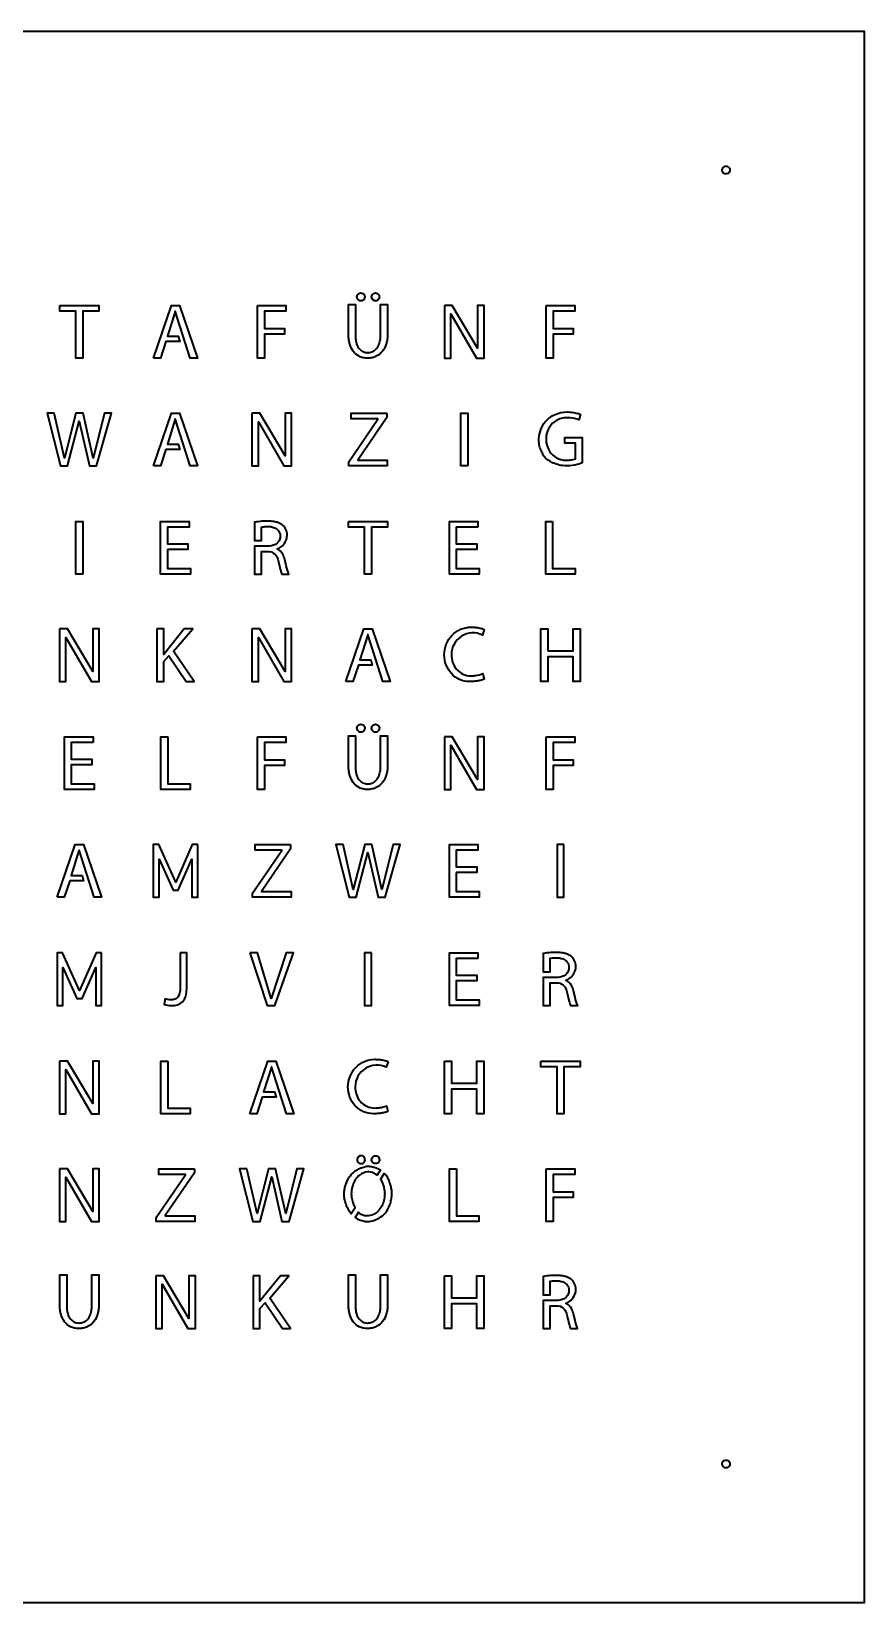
# Model space of a CAD drawing. Header units: inches. Extents: x 0 to 510, y -510 to 0.
# Drawn here: x 239 to 510, y -510 to 0 of the extents above; entities that cross this region are included whole.
import ezdxf

# ---------------------------------------------------------------- set-up
doc = ezdxf.new("R2010")
doc.units = ezdxf.units.IN
doc.header["$MEASUREMENT"] = 0
doc.layers.add('Layer 1', color=7, linetype='Continuous', true_color=0xffffff)

msp = doc.modelspace()

# ---------------------------------------------------------------- linework, layer by layer
at = {"layer": 'Layer 1', "color": 250, "lineweight": 35, "true_color": 0x333333, "flags": 128}
for points in [[(0, -510), (510, -510), (510, 0), (0, 0), (0, -510)], [(248.66, -88.94), (261.34, -88.94), (261.34, -90.82), (256.1, -90.82), (256.1, -106.06), (253.87, -106.06), (253.87, -90.82), (248.66, -90.82), (248.66, -88.94)], [(279.09, -106.06), (284.93, -88.93), (287.57, -88.93), (293.41, -106.06), (291.05, -106.06), (286.17, -90.8), (286.15, -90.9), (283.6, -98.95), (287.13, -98.95), (287.64, -100.67), (283.15, -100.67), (281.37, -106.06), (279.09, -106.06)], [(312.89, -88.94), (322.11, -88.94), (322.11, -90.8), (315.12, -90.8), (315.12, -96.48), (321.58, -96.48), (321.58, -98.32), (315.12, -98.32), (315.12, -106.06), (312.89, -106.06), (312.89, -88.94)], [(373.57, -88.94), (373.57, -106.06), (375.66, -106.06), (375.66, -91.68), (383.96, -106.06), (386.43, -106.06), (386.43, -88.94), (384.35, -88.94), (384.35, -102.78), (376.13, -88.94), (373.57, -88.94)], [(406.64, -88.94), (415.86, -88.94), (415.86, -90.8), (408.87, -90.8), (408.87, -96.48), (415.33, -96.48), (415.33, -98.32), (408.87, -98.32), (408.87, -106.06), (406.64, -106.06), (406.64, -88.94)], [(246.89, -123.94), (244.55, -123.94), (248.89, -141.06), (251.2, -141.06), (254.99, -126.56), (258.29, -141.06), (260.6, -141.06), (265.45, -123.94), (263.19, -123.94), (259.54, -138.5), (256.24, -123.94), (253.92, -123.94), (250.21, -138.52), (246.89, -123.94)], [(279.09, -141.06), (284.93, -123.93), (287.57, -123.93), (293.41, -141.06), (291.05, -141.06), (286.17, -125.8), (286.15, -125.9), (283.6, -133.95), (287.13, -133.95), (287.64, -135.67), (283.15, -135.67), (281.37, -141.06), (279.09, -141.06)], [(311.07, -123.94), (311.07, -141.06), (313.16, -141.06), (313.16, -126.68), (321.46, -141.06), (323.93, -141.06), (323.93, -123.94), (321.85, -123.94), (321.85, -137.78), (313.63, -123.94), (311.07, -123.94)], [(354.87, -123.94), (354.87, -125.29), (345.42, -139.13), (345.42, -139.2), (355, -139.2), (355, -141.06), (342.5, -141.06), (342.5, -139.76), (351.97, -125.87), (351.97, -125.79), (343.31, -125.79), (343.31, -123.94), (354.87, -123.94)], [(381.12, -141.06), (378.88, -141.06), (378.88, -123.94), (381.12, -123.94), (381.12, -141.06)], [(256.12, -176.21), (253.88, -176.21), (253.88, -159.09), (256.12, -159.09), (256.12, -176.21)], [(283.66, -168.18), (283.66, -174.36), (291.08, -174.36), (291.08, -176.21), (281.42, -176.21), (281.42, -159.09), (290.69, -159.09), (290.69, -160.95), (283.66, -160.95), (283.66, -166.35), (290.29, -166.35), (290.29, -168.18), (283.66, -168.18)], [(342.41, -159.09), (355.09, -159.09), (355.09, -160.97), (349.85, -160.97), (349.85, -176.21), (347.62, -176.21), (347.62, -160.97), (342.41, -160.97), (342.41, -159.09)], [(384.45, -160.95), (377.41, -160.95), (377.41, -166.35), (384.04, -166.35), (384.04, -168.18), (377.41, -168.18), (377.41, -174.36), (384.83, -174.36), (384.83, -176.21), (375.17, -176.21), (375.17, -159.09), (384.45, -159.09), (384.45, -160.95)], [(408.71, -159.09), (408.71, -174.36), (416.02, -174.36), (416.02, -176.21), (406.48, -176.21), (406.48, -159.09), (408.71, -159.09)], [(248.57, -193.94), (248.57, -211.06), (250.66, -211.06), (250.66, -196.68), (258.96, -211.06), (261.43, -211.06), (261.43, -193.94), (259.35, -193.94), (259.35, -207.78), (251.13, -193.94), (248.57, -193.94)], [(280.2, -193.94), (280.2, -211.06), (282.41, -211.06), (282.41, -204.53), (284.06, -202.65), (289.68, -211.06), (292.3, -211.06), (285.62, -201.21), (291.82, -193.94), (289.07, -193.94), (282.41, -202.2), (282.41, -193.94), (280.2, -193.94)], [(311.07, -193.94), (311.07, -211.06), (313.15, -211.06), (313.15, -196.68), (321.46, -211.06), (323.93, -211.06), (323.93, -193.94), (321.84, -193.94), (321.84, -207.77), (313.63, -193.94), (311.07, -193.94)], [(341.59, -211.06), (347.43, -193.93), (350.07, -193.93), (355.91, -211.06), (353.55, -211.06), (348.67, -195.8), (348.65, -195.9), (346.1, -203.95), (349.63, -203.95), (350.14, -205.67), (345.65, -205.67), (343.87, -211.06), (341.59, -211.06)], [(407.11, -201.1), (415.39, -201.1), (415.39, -193.94), (417.63, -193.94), (417.63, -211.06), (415.39, -211.06), (415.39, -203.03), (407.11, -203.03), (407.11, -211.06), (404.87, -211.06), (404.87, -193.94), (407.11, -193.94), (407.11, -201.1)], [(259.45, -230.8), (252.41, -230.8), (252.41, -236.2), (259.04, -236.2), (259.04, -238.03), (252.41, -238.03), (252.41, -244.21), (259.83, -244.21), (259.83, -246.06), (250.17, -246.06), (250.17, -228.94), (259.45, -228.94), (259.45, -230.8)], [(283.71, -228.94), (283.71, -244.21), (291.02, -244.21), (291.02, -246.06), (281.48, -246.06), (281.48, -228.94), (283.71, -228.94)], [(312.89, -228.94), (322.11, -228.94), (322.11, -230.8), (315.12, -230.8), (315.12, -236.48), (321.58, -236.48), (321.58, -238.32), (315.12, -238.32), (315.12, -246.06), (312.89, -246.06), (312.89, -228.94)], [(373.57, -228.94), (373.57, -246.06), (375.66, -246.06), (375.66, -231.68), (383.96, -246.06), (386.43, -246.06), (386.43, -228.94), (384.35, -228.94), (384.35, -242.78), (376.13, -228.94), (373.57, -228.94)], [(406.64, -228.94), (415.86, -228.94), (415.86, -230.8), (408.87, -230.8), (408.87, -236.48), (415.33, -236.48), (415.33, -238.32), (408.87, -238.32), (408.87, -246.06), (406.64, -246.06), (406.64, -228.94)], [(247.84, -281.06), (253.68, -263.93), (256.32, -263.93), (262.16, -281.06), (259.8, -281.06), (254.92, -265.79), (254.9, -265.89), (252.35, -273.95), (255.88, -273.95), (256.39, -275.67), (251.9, -275.67), (250.12, -281.06), (247.84, -281.06)], [(293.48, -263.98), (291.7, -263.98), (286.31, -276.18), (280.8, -263.98), (279.02, -263.98), (279.02, -281.06), (280.92, -281.06), (280.92, -268.68), (285.47, -278.75), (287.13, -278.75), (291.59, -268.7), (291.59, -281.06), (293.48, -281.06), (293.48, -263.98)], [(323.62, -263.94), (323.62, -265.29), (314.17, -279.13), (314.17, -279.21), (323.75, -279.21), (323.75, -281.06), (311.25, -281.06), (311.25, -279.77), (320.73, -265.87), (320.73, -265.79), (312.06, -265.79), (312.06, -263.94), (323.62, -263.94)], [(340.63, -263.94), (338.3, -263.94), (342.64, -281.06), (344.95, -281.06), (348.74, -266.56), (352.04, -281.06), (354.35, -281.06), (359.2, -263.94), (356.94, -263.94), (353.29, -278.5), (349.98, -263.94), (347.67, -263.94), (343.96, -278.52), (340.63, -263.94)], [(377.41, -273.03), (377.41, -279.21), (384.83, -279.21), (384.83, -281.06), (375.17, -281.06), (375.17, -263.94), (384.44, -263.94), (384.44, -265.79), (377.41, -265.79), (377.41, -271.2), (384.04, -271.2), (384.04, -273.03), (377.41, -273.03)], [(412.37, -263.94), (410.13, -263.94), (410.13, -281.06), (412.37, -281.06), (412.37, -263.94)], [(262.23, -299.13), (260.45, -299.13), (255.06, -311.34), (249.55, -299.13), (247.77, -299.13), (247.77, -316.21), (249.67, -316.21), (249.67, -303.83), (254.22, -313.9), (255.88, -313.9), (260.34, -303.86), (260.34, -316.21), (262.23, -316.21), (262.23, -299.13)], [(310.41, -299.09), (316.02, -316.21), (318.46, -316.21), (324.59, -299.09), (322.22, -299.09), (317.34, -313.93), (312.82, -299.09), (310.41, -299.09)], [(349.87, -299.09), (347.63, -299.09), (347.63, -316.21), (349.87, -316.21), (349.87, -299.09)], [(384.45, -300.94), (377.41, -300.94), (377.41, -306.35), (384.04, -306.35), (384.04, -308.18), (377.41, -308.18), (377.41, -314.35), (384.83, -314.35), (384.83, -316.21), (375.17, -316.21), (375.17, -299.09), (384.45, -299.09), (384.45, -300.94)], [(248.57, -334.22), (248.57, -351.34), (250.66, -351.34), (250.66, -336.95), (258.96, -351.34), (261.43, -351.34), (261.43, -334.22), (259.35, -334.22), (259.35, -348.05), (251.13, -334.22), (248.57, -334.22)], [(283.71, -334.22), (283.71, -349.48), (291.02, -349.48), (291.02, -351.34), (281.48, -351.34), (281.48, -334.22), (283.71, -334.22)], [(310.34, -351.34), (316.18, -334.22), (318.82, -334.22), (324.66, -351.34), (322.3, -351.34), (317.42, -336.07), (317.4, -336.18), (314.85, -344.23), (318.38, -344.23), (318.89, -345.95), (314.4, -345.95), (312.62, -351.34), (310.34, -351.34)], [(373.62, -334.22), (375.86, -334.22), (375.86, -341.38), (384.14, -341.38), (384.14, -334.22), (386.38, -334.22), (386.38, -351.34), (384.14, -351.34), (384.14, -343.31), (375.86, -343.31), (375.86, -351.34), (373.62, -351.34), (373.62, -334.22)], [(404.91, -334.22), (417.59, -334.22), (417.59, -336.1), (412.35, -336.1), (412.35, -351.34), (410.12, -351.34), (410.12, -336.1), (404.91, -336.1), (404.91, -334.22)], [(248.57, -369.17), (248.57, -386.29), (250.65, -386.29), (250.65, -371.91), (258.96, -386.29), (261.43, -386.29), (261.43, -369.17), (259.34, -369.17), (259.34, -383.01), (251.13, -369.17), (248.57, -369.17)], [(292.37, -369.18), (292.37, -370.52), (282.92, -384.37), (282.92, -384.44), (292.5, -384.44), (292.5, -386.29), (280, -386.29), (280, -385), (289.48, -371.1), (289.48, -371.03), (280.81, -371.03), (280.81, -369.18), (292.37, -369.18)], [(309.38, -369.17), (307.05, -369.17), (311.39, -386.29), (313.7, -386.29), (317.49, -371.79), (320.79, -386.29), (323.1, -386.29), (327.95, -369.17), (325.69, -369.17), (322.03, -383.73), (318.73, -369.17), (316.42, -369.17), (312.71, -383.75), (309.38, -369.17)], [(377.46, -369.17), (377.46, -384.44), (384.77, -384.44), (384.77, -386.29), (375.23, -386.29), (375.23, -369.17), (377.46, -369.17)], [(406.64, -369.17), (415.86, -369.17), (415.86, -371.03), (408.88, -371.03), (408.88, -376.71), (415.33, -376.71), (415.33, -378.55), (408.88, -378.55), (408.88, -386.29), (406.64, -386.29), (406.64, -369.17)], [(279.82, -403.94), (279.82, -421.06), (281.91, -421.06), (281.91, -406.68), (290.21, -421.06), (292.68, -421.06), (292.68, -403.94), (290.59, -403.94), (290.59, -417.77), (282.38, -403.94), (279.82, -403.94)], [(311.45, -403.94), (311.45, -421.06), (313.66, -421.06), (313.66, -414.53), (315.31, -412.65), (320.93, -421.06), (323.55, -421.06), (316.87, -411.21), (323.07, -403.94), (320.32, -403.94), (313.66, -412.2), (313.66, -403.94), (311.45, -403.94)], [(373.62, -403.94), (375.85, -403.94), (375.85, -411.1), (384.14, -411.1), (384.14, -403.94), (386.38, -403.94), (386.38, -421.06), (384.14, -421.06), (384.14, -413.03), (375.85, -413.03), (375.85, -421.06), (373.62, -421.06), (373.62, -403.94)]]:
    msp.add_lwpolyline(points, dxfattribs=at)
at = {"layer": 'Layer 1', "color": 250, "lineweight": 35, "true_color": 0x333333}
for points, knots in [([(466.25, -45), (466.25, -44.56), (466.01, -44.14), (465.62, -43.92), (465.24, -43.69), (464.76, -43.69), (464.37, -43.92), (463.99, -44.14), (463.75, -44.56), (463.75, -45), (463.75, -45.45), (463.99, -45.86), (464.37, -46.08), (464.76, -46.31), (465.24, -46.31), (465.62, -46.08), (466.01, -45.86), (466.25, -45.45), (466.25, -45)], [0, 0, 0, 0, 1, 1, 1, 2, 2, 2, 3, 3, 3, 4, 4, 4, 5, 5, 5, 6, 6, 6, 6]), ([(347.72, -86.17), (347.72, -85.72), (347.48, -85.3), (347.08, -85.07), (346.69, -84.84), (346.21, -84.84), (345.81, -85.07), (345.42, -85.3), (345.17, -85.72), (345.17, -86.17), (345.17, -86.63), (345.42, -87.05), (345.81, -87.28), (346.21, -87.51), (346.69, -87.51), (347.08, -87.28), (347.48, -87.05), (347.72, -86.63), (347.72, -86.17)], [0, 0, 0, 0, 1, 1, 1, 2, 2, 2, 3, 3, 3, 4, 4, 4, 5, 5, 5, 6, 6, 6, 6]), ([(352.44, -86.17), (352.44, -85.72), (352.2, -85.3), (351.8, -85.08), (351.41, -84.84), (350.92, -84.84), (350.53, -85.08), (350.14, -85.3), (349.9, -85.72), (349.9, -86.17), (349.9, -86.63), (350.14, -87.05), (350.53, -87.28), (350.92, -87.51), (351.41, -87.51), (351.8, -87.28), (352.2, -87.05), (352.44, -86.63), (352.44, -86.17)], [0, 0, 0, 0, 1, 1, 1, 2, 2, 2, 3, 3, 3, 4, 4, 4, 5, 5, 5, 6, 6, 6, 6]), ([(352.64, -100.57), (352.52, -101.19), (352.3, -101.79), (351.98, -102.34), (351.68, -102.88), (351.24, -103.34), (350.71, -103.67), (350.28, -103.94), (349.81, -104.12), (349.31, -104.2), (348.82, -104.29), (348.31, -104.28), (347.82, -104.17), (347.25, -104.03), (346.72, -103.77), (346.28, -103.38), (345.83, -103), (345.48, -102.52), (345.25, -101.98), (345.1, -101.63), (344.98, -101.27), (344.9, -100.9), (344.82, -100.53), (344.76, -100.16), (344.72, -99.78), (344.71, -99.65), (344.7, -99.52), (344.69, -99.4), (344.68, -99.32), (344.68, -99.23), (344.68, -99.16), (344.68, -99.11), (344.68, -99.06), (344.68, -99.01), (344.68, -99.01), (344.68, -88.66), (344.68, -88.66), (344.68, -88.66), (342.44, -88.66), (342.44, -88.66), (342.44, -88.66), (342.44, -98.34), (342.44, -98.34), (342.44, -98.51), (342.44, -98.68), (342.44, -98.85), (342.43, -98.97), (342.44, -99.1), (342.44, -99.22), (342.44, -99.27), (342.45, -99.32), (342.45, -99.36), (342.48, -99.72), (342.52, -100.08), (342.58, -100.44), (342.65, -100.79), (342.72, -101.15), (342.82, -101.5), (343.05, -102.34), (343.43, -103.12), (343.94, -103.82), (344.46, -104.51), (345.13, -105.07), (345.9, -105.45), (346.31, -105.66), (346.76, -105.81), (347.21, -105.91), (347.66, -106.01), (348.13, -106.06), (348.59, -106.06), (349.08, -106.06), (349.57, -106.01), (350.05, -105.9), (350.53, -105.8), (350.99, -105.63), (351.43, -105.42), (352.23, -105.04), (352.93, -104.47), (353.47, -103.77), (354.02, -103.06), (354.42, -102.26), (354.67, -101.41), (354.77, -101.06), (354.85, -100.71), (354.92, -100.35), (354.98, -100), (355.03, -99.64), (355.06, -99.28), (355.06, -99.24), (355.06, -99.2), (355.07, -99.16), (355.07, -99.16), (355.07, -88.66), (355.07, -88.66), (355.07, -88.66), (352.83, -88.66), (352.83, -88.66), (352.83, -88.66), (352.83, -99.17), (352.83, -99.17), (352.82, -99.41), (352.8, -99.64), (352.77, -99.88), (352.73, -100.11), (352.69, -100.34), (352.64, -100.57)], [0, 0, 0, 0, 1, 1, 1, 2, 2, 2, 3, 3, 3, 4, 4, 4, 5, 5, 5, 6, 6, 6, 7, 7, 7, 8, 8, 8, 9, 9, 9, 10, 10, 10, 11, 11, 11, 12, 12, 12, 13, 13, 13, 14, 14, 14, 15, 15, 15, 16, 16, 16, 17, 17, 17, 18, 18, 18, 19, 19, 19, 20, 20, 20, 21, 21, 21, 22, 22, 22, 23, 23, 23, 24, 24, 24, 25, 25, 25, 26, 26, 26, 27, 27, 27, 28, 28, 28, 29, 29, 29, 30, 30, 30, 31, 31, 31, 32, 32, 32, 33, 33, 33, 34, 34, 34, 35, 35, 35, 35]), ([(414.44, -139.1), (413.95, -139.15), (413.47, -139.18), (412.98, -139.18), (411.92, -139.18), (410.88, -138.91), (409.95, -138.41), (409.02, -137.91), (408.24, -137.17), (407.68, -136.27), (406.61, -134.51), (406.29, -132.37), (406.81, -130.37), (407.32, -128.4), (408.72, -126.77), (410.6, -125.96), (411.2, -125.71), (411.83, -125.54), (412.48, -125.46), (413.12, -125.37), (413.78, -125.36), (414.44, -125.44), (415.39, -125.55), (416.32, -125.78), (417.22, -126.12), (417.22, -126.12), (417.78, -124.32), (417.78, -124.32), (416.85, -123.96), (415.87, -123.72), (414.88, -123.61), (414.39, -123.56), (413.9, -123.53), (413.4, -123.53), (412.06, -123.53), (410.71, -123.81), (409.47, -124.36), (408.23, -124.89), (407.13, -125.72), (406.27, -126.77), (405.58, -127.61), (405.05, -128.57), (404.72, -129.61), (404.38, -130.65), (404.21, -131.74), (404.21, -132.82), (404.21, -133.42), (404.3, -134.02), (404.46, -134.6), (404.63, -135.18), (404.84, -135.75), (405.08, -136.29), (405.27, -136.72), (405.47, -137.14), (405.68, -137.56), (405.9, -137.96), (406.18, -138.33), (406.51, -138.66), (406.72, -138.86), (406.95, -139.04), (407.2, -139.2), (407.2, -139.2), (407.96, -139.65), (407.96, -139.65), (408.56, -139.99), (409.2, -140.26), (409.86, -140.47), (410.53, -140.68), (411.21, -140.84), (411.89, -140.94), (412.95, -141.1), (414.03, -141.1), (415.09, -140.94), (416.18, -140.78), (417.26, -140.48), (418.29, -140.07), (418.29, -140.07), (418.29, -131.84), (418.29, -131.84), (418.29, -131.84), (412.65, -131.84), (412.65, -131.84), (412.65, -131.84), (412.65, -133.61), (412.65, -133.61), (412.65, -133.61), (416.1, -133.61), (416.1, -133.61), (416.1, -133.61), (416.1, -138.72), (416.1, -138.72), (415.56, -138.9), (415, -139.03), (414.44, -139.1)], [0, 0, 0, 0, 1, 1, 1, 2, 2, 2, 3, 3, 3, 4, 4, 4, 5, 5, 5, 6, 6, 6, 7, 7, 7, 8, 8, 8, 9, 9, 9, 10, 10, 10, 11, 11, 11, 12, 12, 12, 13, 13, 13, 14, 14, 14, 15, 15, 15, 16, 16, 16, 17, 17, 17, 18, 18, 18, 19, 19, 19, 20, 20, 20, 21, 21, 21, 22, 22, 22, 23, 23, 23, 24, 24, 24, 25, 25, 25, 26, 26, 26, 27, 27, 27, 28, 28, 28, 29, 29, 29, 30, 30, 30, 31, 31, 31, 31]), ([(320.09, -174.04), (320.09, -174.04), (319.68, -172.17), (319.68, -172.17), (319.62, -171.89), (319.55, -171.62), (319.46, -171.35), (319.37, -171.08), (319.26, -170.82), (319.13, -170.56), (318.93, -170.19), (318.67, -169.86), (318.36, -169.58), (317.77, -169.05), (317.01, -168.77), (316.22, -168.8), (316.22, -168.8), (314.13, -168.8), (314.13, -168.8), (314.13, -168.8), (314.13, -176.21), (314.13, -176.21), (314.13, -176.21), (311.92, -176.21), (311.92, -176.21), (311.92, -176.21), (311.92, -167.12), (311.92, -167.12), (311.92, -167.12), (316.79, -167.12), (316.79, -167.12), (317.68, -167.05), (318.52, -166.71), (319.2, -166.13), (319.55, -165.82), (319.83, -165.44), (320.01, -165.01), (320.1, -164.81), (320.16, -164.6), (320.2, -164.38), (320.24, -164.17), (320.26, -163.95), (320.26, -163.73), (320.26, -163.39), (320.19, -163.06), (320.05, -162.74), (319.92, -162.43), (319.74, -162.14), (319.51, -161.88), (319.21, -161.53), (318.83, -161.26), (318.4, -161.1), (317.96, -160.92), (317.51, -160.81), (317.04, -160.74), (316.59, -160.68), (316.12, -160.66), (315.65, -160.69), (315.14, -160.72), (314.63, -160.78), (314.13, -160.87), (314.13, -160.87), (314.13, -165.21), (314.13, -165.21), (314.13, -165.21), (311.92, -165.21), (311.92, -165.21), (311.92, -165.21), (311.92, -159.32), (311.92, -159.32), (312.71, -159.18), (313.51, -159.07), (314.31, -159.01), (315.07, -158.95), (315.82, -158.93), (316.58, -158.97), (317.02, -158.99), (317.46, -159.03), (317.89, -159.08), (318.33, -159.14), (318.76, -159.23), (319.18, -159.35), (319.5, -159.45), (319.81, -159.57), (320.11, -159.71), (320.41, -159.85), (320.69, -160.02), (320.95, -160.22), (321.45, -160.6), (321.84, -161.09), (322.09, -161.66), (322.33, -162.23), (322.47, -162.84), (322.47, -163.47), (322.47, -164.21), (322.29, -164.95), (321.95, -165.61), (321.62, -166.28), (321.12, -166.86), (320.52, -167.31), (320.14, -167.59), (319.71, -167.84), (319.27, -168.02), (320.02, -168.35), (320.65, -168.92), (321.05, -169.64), (321.36, -170.21), (321.6, -170.81), (321.74, -171.44), (321.74, -171.44), (322.22, -173.51), (322.22, -173.51), (322.45, -174.43), (322.73, -175.33), (323.07, -176.21), (323.07, -176.21), (320.79, -176.21), (320.79, -176.21), (320.5, -175.51), (320.26, -174.78), (320.09, -174.04)], [0, 0, 0, 0, 1, 1, 1, 2, 2, 2, 3, 3, 3, 4, 4, 4, 5, 5, 5, 6, 6, 6, 7, 7, 7, 8, 8, 8, 9, 9, 9, 10, 10, 10, 11, 11, 11, 12, 12, 12, 13, 13, 13, 14, 14, 14, 15, 15, 15, 16, 16, 16, 17, 17, 17, 18, 18, 18, 19, 19, 19, 20, 20, 20, 21, 21, 21, 22, 22, 22, 23, 23, 23, 24, 24, 24, 25, 25, 25, 26, 26, 26, 27, 27, 27, 28, 28, 28, 29, 29, 29, 30, 30, 30, 31, 31, 31, 32, 32, 32, 33, 33, 33, 34, 34, 34, 35, 35, 35, 36, 36, 36, 37, 37, 37, 38, 38, 38, 39, 39, 39, 40, 40, 40, 40]), ([(383.75, -209.07), (383.24, -209.15), (382.72, -209.18), (382.21, -209.18), (381.3, -209.18), (380.41, -208.99), (379.58, -208.61), (378.76, -208.24), (378.04, -207.68), (377.45, -206.99), (376.91, -206.35), (376.5, -205.6), (376.23, -204.79), (375.97, -203.99), (375.83, -203.14), (375.83, -202.3), (375.83, -199.87), (377.08, -197.62), (379.14, -196.32), (381.19, -195.04), (383.76, -194.89), (385.94, -195.94), (385.94, -195.94), (386.5, -194.15), (386.5, -194.15), (386.2, -193.98), (385.87, -193.86), (385.54, -193.78), (385.23, -193.7), (384.92, -193.63), (384.61, -193.58), (384.21, -193.51), (383.81, -193.46), (383.4, -193.43), (383, -193.4), (382.6, -193.38), (382.2, -193.38), (379.85, -193.38), (377.62, -194.35), (376.01, -196.05), (374.4, -197.76), (373.5, -200.02), (373.5, -202.38), (373.5, -204.63), (374.33, -206.8), (375.85, -208.47), (377.35, -210.12), (379.47, -211.06), (381.7, -211.06), (382.12, -211.06), (382.54, -211.05), (382.96, -211.02), (383.38, -210.99), (383.79, -210.94), (384.2, -210.88), (384.57, -210.82), (384.94, -210.75), (385.31, -210.67), (385.71, -210.59), (386.09, -210.45), (386.45, -210.25), (386.45, -210.25), (386.02, -208.47), (386.02, -208.47), (385.29, -208.75), (384.53, -208.96), (383.75, -209.07)], [0, 0, 0, 0, 1, 1, 1, 2, 2, 2, 3, 3, 3, 4, 4, 4, 5, 5, 5, 6, 6, 6, 7, 7, 7, 8, 8, 8, 9, 9, 9, 10, 10, 10, 11, 11, 11, 12, 12, 12, 13, 13, 13, 14, 14, 14, 15, 15, 15, 16, 16, 16, 17, 17, 17, 18, 18, 18, 19, 19, 19, 20, 20, 20, 21, 21, 21, 22, 22, 22, 22]), ([(352.64, -240.57), (352.52, -241.19), (352.3, -241.79), (351.98, -242.34), (351.68, -242.88), (351.24, -243.34), (350.71, -243.67), (350.28, -243.94), (349.81, -244.12), (349.31, -244.2), (348.82, -244.29), (348.31, -244.27), (347.82, -244.17), (347.25, -244.03), (346.72, -243.77), (346.28, -243.38), (345.83, -243), (345.48, -242.52), (345.25, -241.98), (345.1, -241.63), (344.98, -241.27), (344.9, -240.9), (344.82, -240.53), (344.76, -240.16), (344.72, -239.78), (344.71, -239.65), (344.7, -239.52), (344.69, -239.4), (344.68, -239.32), (344.68, -239.23), (344.68, -239.16), (344.68, -239.11), (344.68, -239.06), (344.68, -239.01), (344.68, -239.01), (344.68, -228.66), (344.68, -228.66), (344.68, -228.66), (342.44, -228.66), (342.44, -228.66), (342.44, -228.66), (342.44, -238.34), (342.44, -238.34), (342.44, -238.51), (342.44, -238.68), (342.44, -238.85), (342.43, -238.97), (342.44, -239.1), (342.44, -239.22), (342.44, -239.27), (342.45, -239.31), (342.45, -239.36), (342.48, -239.72), (342.52, -240.08), (342.58, -240.44), (342.65, -240.79), (342.72, -241.15), (342.82, -241.5), (343.05, -242.34), (343.43, -243.12), (343.94, -243.82), (344.46, -244.51), (345.13, -245.07), (345.9, -245.45), (346.31, -245.66), (346.76, -245.81), (347.21, -245.91), (347.66, -246.01), (348.13, -246.06), (348.59, -246.06), (349.08, -246.06), (349.57, -246.01), (350.05, -245.9), (350.53, -245.79), (350.99, -245.63), (351.43, -245.42), (352.23, -245.03), (352.93, -244.47), (353.47, -243.77), (354.02, -243.06), (354.42, -242.26), (354.67, -241.41), (354.77, -241.06), (354.85, -240.71), (354.92, -240.35), (354.98, -240), (355.03, -239.64), (355.06, -239.28), (355.06, -239.24), (355.06, -239.2), (355.07, -239.16), (355.07, -239.16), (355.07, -228.66), (355.07, -228.66), (355.07, -228.66), (352.83, -228.66), (352.83, -228.66), (352.83, -228.66), (352.83, -239.17), (352.83, -239.17), (352.82, -239.4), (352.8, -239.64), (352.77, -239.88), (352.73, -240.11), (352.69, -240.34), (352.64, -240.57)], [0, 0, 0, 0, 1, 1, 1, 2, 2, 2, 3, 3, 3, 4, 4, 4, 5, 5, 5, 6, 6, 6, 7, 7, 7, 8, 8, 8, 9, 9, 9, 10, 10, 10, 11, 11, 11, 12, 12, 12, 13, 13, 13, 14, 14, 14, 15, 15, 15, 16, 16, 16, 17, 17, 17, 18, 18, 18, 19, 19, 19, 20, 20, 20, 21, 21, 21, 22, 22, 22, 23, 23, 23, 24, 24, 24, 25, 25, 25, 26, 26, 26, 27, 27, 27, 28, 28, 28, 29, 29, 29, 30, 30, 30, 31, 31, 31, 32, 32, 32, 33, 33, 33, 34, 34, 34, 35, 35, 35, 35]), ([(347.72, -226.17), (347.72, -225.72), (347.48, -225.3), (347.08, -225.07), (346.69, -224.84), (346.21, -224.84), (345.81, -225.07), (345.42, -225.3), (345.17, -225.72), (345.17, -226.17), (345.17, -226.63), (345.42, -227.05), (345.81, -227.28), (346.21, -227.51), (346.69, -227.51), (347.08, -227.28), (347.48, -227.05), (347.72, -226.63), (347.72, -226.17)], [0, 0, 0, 0, 1, 1, 1, 2, 2, 2, 3, 3, 3, 4, 4, 4, 5, 5, 5, 6, 6, 6, 6]), ([(352.44, -226.17), (352.44, -225.72), (352.2, -225.3), (351.8, -225.08), (351.41, -224.84), (350.92, -224.84), (350.53, -225.08), (350.14, -225.3), (349.9, -225.72), (349.9, -226.17), (349.9, -226.63), (350.14, -227.05), (350.53, -227.28), (350.92, -227.51), (351.41, -227.51), (351.8, -227.28), (352.2, -227.05), (352.44, -226.63), (352.44, -226.17)], [0, 0, 0, 0, 1, 1, 1, 2, 2, 2, 3, 3, 3, 4, 4, 4, 5, 5, 5, 6, 6, 6, 6]), ([(287.76, -299.07), (287.76, -299.07), (289.96, -299.07), (289.96, -299.07), (289.96, -299.07), (289.96, -310.36), (289.96, -310.36), (289.96, -314.84), (287.76, -316.21), (284.86, -316.21), (284.04, -316.21), (283.06, -316.04), (282.53, -315.81), (282.53, -315.81), (282.83, -314.04), (282.83, -314.04), (283.29, -314.21), (283.94, -314.36), (284.69, -314.36), (286.64, -314.36), (287.76, -313.48), (287.76, -310.18), (287.76, -310.18), (287.76, -299.07), (287.76, -299.07)], [0, 0, 0, 0, 1, 1, 1, 2, 2, 2, 3, 3, 3, 4, 4, 4, 5, 5, 5, 6, 6, 6, 7, 7, 7, 8, 8, 8, 8]), ([(413.85, -314.04), (413.85, -314.04), (413.43, -312.17), (413.43, -312.17), (413.37, -311.89), (413.3, -311.62), (413.21, -311.35), (413.12, -311.08), (413.02, -310.81), (412.88, -310.56), (412.69, -310.19), (412.43, -309.86), (412.11, -309.58), (411.52, -309.06), (410.76, -308.77), (409.97, -308.8), (409.97, -308.8), (407.88, -308.8), (407.88, -308.8), (407.88, -308.8), (407.88, -316.21), (407.88, -316.21), (407.88, -316.21), (405.68, -316.21), (405.68, -316.21), (405.68, -316.21), (405.68, -307.12), (405.68, -307.12), (405.68, -307.12), (410.54, -307.12), (410.54, -307.12), (411.43, -307.05), (412.27, -306.71), (412.95, -306.13), (413.31, -305.83), (413.58, -305.44), (413.76, -305.01), (413.85, -304.81), (413.91, -304.6), (413.95, -304.39), (413.99, -304.17), (414.01, -303.95), (414.01, -303.73), (414.01, -303.39), (413.94, -303.06), (413.8, -302.75), (413.67, -302.43), (413.49, -302.14), (413.27, -301.88), (412.96, -301.54), (412.58, -301.26), (412.15, -301.09), (411.71, -300.93), (411.26, -300.81), (410.8, -300.75), (410.34, -300.68), (409.87, -300.66), (409.4, -300.69), (408.89, -300.72), (408.39, -300.78), (407.88, -300.87), (407.88, -300.87), (407.88, -305.22), (407.88, -305.22), (407.88, -305.22), (405.68, -305.22), (405.68, -305.22), (405.68, -305.22), (405.68, -299.32), (405.68, -299.32), (406.46, -299.18), (407.26, -299.07), (408.07, -299.01), (408.82, -298.95), (409.58, -298.94), (410.33, -298.97), (410.77, -298.99), (411.21, -299.03), (411.65, -299.08), (412.08, -299.14), (412.51, -299.23), (412.93, -299.36), (413.25, -299.45), (413.56, -299.57), (413.87, -299.71), (414.16, -299.85), (414.45, -300.02), (414.71, -300.22), (415.2, -300.6), (415.59, -301.09), (415.84, -301.66), (416.09, -302.23), (416.22, -302.84), (416.22, -303.47), (416.22, -304.21), (416.04, -304.95), (415.7, -305.62), (415.37, -306.28), (414.88, -306.86), (414.28, -307.31), (413.89, -307.59), (413.47, -307.84), (413.02, -308.03), (413.77, -308.35), (414.4, -308.92), (414.8, -309.65), (415.12, -310.21), (415.35, -310.81), (415.49, -311.44), (415.49, -311.44), (415.98, -313.52), (415.98, -313.52), (416.2, -314.43), (416.49, -315.34), (416.83, -316.21), (416.83, -316.21), (414.54, -316.21), (414.54, -316.21), (414.25, -315.51), (414.01, -314.78), (413.85, -314.04)], [0, 0, 0, 0, 1, 1, 1, 2, 2, 2, 3, 3, 3, 4, 4, 4, 5, 5, 5, 6, 6, 6, 7, 7, 7, 8, 8, 8, 9, 9, 9, 10, 10, 10, 11, 11, 11, 12, 12, 12, 13, 13, 13, 14, 14, 14, 15, 15, 15, 16, 16, 16, 17, 17, 17, 18, 18, 18, 19, 19, 19, 20, 20, 20, 21, 21, 21, 22, 22, 22, 23, 23, 23, 24, 24, 24, 25, 25, 25, 26, 26, 26, 27, 27, 27, 28, 28, 28, 29, 29, 29, 30, 30, 30, 31, 31, 31, 32, 32, 32, 33, 33, 33, 34, 34, 34, 35, 35, 35, 36, 36, 36, 37, 37, 37, 38, 38, 38, 39, 39, 39, 40, 40, 40, 40]), ([(352.5, -349.35), (351.99, -349.42), (351.48, -349.46), (350.96, -349.46), (350.06, -349.46), (349.16, -349.26), (348.33, -348.89), (347.51, -348.52), (346.79, -347.96), (346.2, -347.27), (345.66, -346.62), (345.24, -345.87), (344.98, -345.07), (344.72, -344.26), (344.58, -343.42), (344.58, -342.57), (344.58, -340.14), (345.83, -337.89), (347.89, -336.6), (349.94, -335.31), (352.51, -335.17), (354.69, -336.22), (354.69, -336.22), (355.25, -334.42), (355.25, -334.42), (354.95, -334.25), (354.63, -334.13), (354.29, -334.05), (353.98, -333.97), (353.67, -333.91), (353.35, -333.85), (352.95, -333.78), (352.56, -333.74), (352.15, -333.7), (351.75, -333.67), (351.35, -333.65), (350.94, -333.65), (348.61, -333.65), (346.37, -334.62), (344.76, -336.32), (343.15, -338.03), (342.25, -340.3), (342.25, -342.65), (342.25, -344.9), (343.09, -347.08), (344.6, -348.75), (346.1, -350.4), (348.23, -351.34), (350.46, -351.34), (350.87, -351.34), (351.29, -351.32), (351.71, -351.29), (352.12, -351.26), (352.54, -351.21), (352.95, -351.15), (353.32, -351.09), (353.69, -351.02), (354.06, -350.95), (354.46, -350.86), (354.85, -350.72), (355.2, -350.52), (355.2, -350.52), (354.77, -348.75), (354.77, -348.75), (354.04, -349.02), (353.28, -349.23), (352.5, -349.35)], [0, 0, 0, 0, 1, 1, 1, 2, 2, 2, 3, 3, 3, 4, 4, 4, 5, 5, 5, 6, 6, 6, 7, 7, 7, 8, 8, 8, 9, 9, 9, 10, 10, 10, 11, 11, 11, 12, 12, 12, 13, 13, 13, 14, 14, 14, 15, 15, 15, 16, 16, 16, 17, 17, 17, 18, 18, 18, 19, 19, 19, 20, 20, 20, 21, 21, 21, 22, 22, 22, 22]), ([(347.79, -366.25), (347.79, -366.7), (347.55, -367.12), (347.15, -367.35), (346.75, -367.58), (346.27, -367.58), (345.87, -367.35), (345.48, -367.12), (345.23, -366.7), (345.23, -366.25), (345.23, -365.79), (345.48, -365.37), (345.87, -365.14), (346.27, -364.91), (346.75, -364.91), (347.15, -365.14), (347.55, -365.37), (347.79, -365.79), (347.79, -366.25)], [0, 0, 0, 0, 1, 1, 1, 2, 2, 2, 3, 3, 3, 4, 4, 4, 5, 5, 5, 6, 6, 6, 6]), ([(352.48, -366.25), (352.48, -365.79), (352.24, -365.37), (351.84, -365.14), (351.45, -364.91), (350.97, -364.91), (350.57, -365.14), (350.18, -365.37), (349.93, -365.79), (349.93, -366.25), (349.93, -366.7), (350.18, -367.12), (350.57, -367.34), (350.97, -367.57), (351.45, -367.57), (351.84, -367.34), (352.24, -367.12), (352.48, -366.7), (352.48, -366.25)], [0, 0, 0, 0, 1, 1, 1, 2, 2, 2, 3, 3, 3, 4, 4, 4, 5, 5, 5, 6, 6, 6, 6]), ([(349.43, -368.45), (349.94, -368.49), (350.43, -368.57), (350.91, -368.7), (351.59, -368.87), (352.22, -369.17), (352.79, -369.58), (352.79, -369.58), (351.68, -371.25), (351.68, -371.25), (351.11, -370.74), (350.41, -370.39), (349.66, -370.26), (348.91, -370.12), (348.14, -370.2), (347.43, -370.47), (347.04, -370.62), (346.68, -370.8), (346.34, -371.03), (345.78, -371.39), (345.3, -371.84), (344.91, -372.38), (344.52, -372.91), (344.2, -373.5), (343.96, -374.11), (343.7, -374.79), (343.51, -375.5), (343.4, -376.22), (343.3, -376.94), (343.3, -377.67), (343.41, -378.38), (343.6, -379.61), (344, -380.8), (344.6, -381.89), (344.6, -381.89), (343.3, -383.84), (343.3, -383.84), (342.51, -382.84), (341.9, -381.7), (341.51, -380.49), (341.35, -380.01), (341.23, -379.53), (341.13, -379.04), (341.05, -378.54), (341, -378.04), (341, -377.54), (341, -377.1), (341.03, -376.67), (341.09, -376.24), (341.15, -375.81), (341.24, -375.38), (341.34, -374.95), (341.54, -374.1), (341.86, -373.28), (342.28, -372.51), (342.71, -371.75), (343.26, -371.06), (343.9, -370.48), (344.21, -370.2), (344.54, -369.95), (344.89, -369.72), (345.23, -369.49), (345.6, -369.29), (345.97, -369.12), (346.27, -368.98), (346.57, -368.87), (346.89, -368.78), (347.2, -368.69), (347.51, -368.61), (347.83, -368.54)], [0, 0, 0, 0, 1, 1, 1, 2, 2, 2, 3, 3, 3, 4, 4, 4, 5, 5, 5, 6, 6, 6, 7, 7, 7, 8, 8, 8, 9, 9, 9, 10, 10, 10, 11, 11, 11, 12, 12, 12, 13, 13, 13, 14, 14, 14, 15, 15, 15, 16, 16, 16, 17, 17, 17, 18, 18, 18, 19, 19, 19, 20, 20, 20, 21, 21, 21, 22, 22, 22, 23, 23, 23, 23]), ([(355.3, -372.42), (355.1, -372.01), (354.87, -371.62), (354.61, -371.24), (354.44, -371.01), (354.23, -370.82), (353.98, -370.68), (353.98, -370.68), (352.76, -372.52), (352.76, -372.52), (353.39, -373.59), (353.82, -374.76), (354.05, -375.97), (354.13, -376.38), (354.16, -376.79), (354.16, -377.2), (354.16, -377.52), (354.15, -377.83), (354.11, -378.14), (354.08, -378.45), (354.04, -378.77), (353.99, -379.07), (353.76, -380.31), (353.24, -381.47), (352.46, -382.45), (351.69, -383.43), (350.62, -384.11), (349.41, -384.4), (348.82, -384.54), (348.2, -384.55), (347.6, -384.41), (346.85, -384.25), (346.18, -383.85), (345.65, -383.29), (345.65, -383.29), (344.54, -384.98), (344.54, -384.98), (345.47, -385.56), (346.5, -385.98), (347.58, -386.2), (347.84, -386.25), (348.1, -386.28), (348.37, -386.29), (348.64, -386.3), (348.91, -386.29), (349.18, -386.26), (349.84, -386.17), (350.5, -386.01), (351.12, -385.76), (351.75, -385.52), (352.35, -385.21), (352.9, -384.83), (353.66, -384.31), (354.31, -383.65), (354.82, -382.89), (355.33, -382.12), (355.72, -381.28), (356, -380.41), (356.16, -379.9), (356.28, -379.38), (356.37, -378.86), (356.46, -378.33), (356.5, -377.8), (356.5, -377.27), (356.5, -376.78), (356.47, -376.3), (356.38, -375.82), (356.31, -375.34), (356.2, -374.87), (356.07, -374.4), (355.94, -373.98), (355.78, -373.58), (355.6, -373.19)], [0, 0, 0, 0, 1, 1, 1, 2, 2, 2, 3, 3, 3, 4, 4, 4, 5, 5, 5, 6, 6, 6, 7, 7, 7, 8, 8, 8, 9, 9, 9, 10, 10, 10, 11, 11, 11, 12, 12, 12, 13, 13, 13, 14, 14, 14, 15, 15, 15, 16, 16, 16, 17, 17, 17, 18, 18, 18, 19, 19, 19, 20, 20, 20, 21, 21, 21, 22, 22, 22, 23, 23, 23, 24, 24, 24, 24]), ([(248.68, -413.84), (248.68, -413.97), (248.68, -414.1), (248.69, -414.22), (248.69, -414.26), (248.69, -414.31), (248.7, -414.36), (248.73, -414.72), (248.77, -415.08), (248.83, -415.44), (248.89, -415.79), (248.97, -416.15), (249.06, -416.5), (249.29, -417.33), (249.68, -418.12), (250.2, -418.82), (250.7, -419.51), (251.38, -420.07), (252.15, -420.45), (252.57, -420.66), (253.01, -420.81), (253.46, -420.91), (253.91, -421.01), (254.38, -421.06), (254.85, -421.06), (255.33, -421.06), (255.83, -421.01), (256.3, -420.9), (256.78, -420.8), (257.24, -420.63), (257.68, -420.42), (258.48, -420.03), (259.18, -419.46), (259.72, -418.77), (260.27, -418.06), (260.68, -417.26), (260.92, -416.41), (261.02, -416.06), (261.1, -415.7), (261.17, -415.36), (261.23, -415), (261.27, -414.64), (261.31, -414.28), (261.31, -414.24), (261.31, -414.2), (261.32, -414.16), (261.32, -414.16), (261.32, -403.66), (261.32, -403.66), (261.32, -403.66), (259.08, -403.66), (259.08, -403.66), (259.08, -403.66), (259.08, -414.17), (259.08, -414.17), (259.07, -414.41), (259.06, -414.64), (259.01, -414.87), (258.98, -415.11), (258.94, -415.34), (258.89, -415.57), (258.77, -416.19), (258.54, -416.79), (258.23, -417.33), (257.93, -417.88), (257.49, -418.33), (256.96, -418.67), (256.53, -418.94), (256.06, -419.12), (255.56, -419.2), (255.07, -419.29), (254.56, -419.27), (254.07, -419.17), (253.5, -419.03), (252.97, -418.77), (252.53, -418.38), (252.09, -418), (251.73, -417.51), (251.5, -416.98), (251.35, -416.63), (251.23, -416.27), (251.16, -415.9), (251.07, -415.53), (251.01, -415.16), (250.97, -414.78), (250.97, -414.65), (250.96, -414.52), (250.94, -414.4), (250.93, -414.32), (250.93, -414.23), (250.92, -414.16), (250.92, -414.11), (250.92, -414.06), (250.92, -414.01), (250.92, -414.01), (250.92, -403.66), (250.92, -403.66), (250.92, -403.66), (248.69, -403.66), (248.69, -403.66), (248.69, -403.66), (248.69, -413.34), (248.69, -413.34), (248.69, -413.51), (248.69, -413.67), (248.68, -413.84)], [0, 0, 0, 0, 1, 1, 1, 2, 2, 2, 3, 3, 3, 4, 4, 4, 5, 5, 5, 6, 6, 6, 7, 7, 7, 8, 8, 8, 9, 9, 9, 10, 10, 10, 11, 11, 11, 12, 12, 12, 13, 13, 13, 14, 14, 14, 15, 15, 15, 16, 16, 16, 17, 17, 17, 18, 18, 18, 19, 19, 19, 20, 20, 20, 21, 21, 21, 22, 22, 22, 23, 23, 23, 24, 24, 24, 25, 25, 25, 26, 26, 26, 27, 27, 27, 28, 28, 28, 29, 29, 29, 30, 30, 30, 31, 31, 31, 32, 32, 32, 33, 33, 33, 34, 34, 34, 35, 35, 35, 35]), ([(342.44, -413.84), (342.43, -413.97), (342.44, -414.1), (342.44, -414.22), (342.44, -414.27), (342.45, -414.31), (342.45, -414.36), (342.48, -414.72), (342.52, -415.08), (342.58, -415.44), (342.65, -415.79), (342.73, -416.15), (342.82, -416.5), (343.05, -417.34), (343.43, -418.12), (343.95, -418.82), (344.46, -419.51), (345.13, -420.07), (345.9, -420.45), (346.31, -420.66), (346.76, -420.81), (347.21, -420.91), (347.67, -421.01), (348.13, -421.06), (348.6, -421.06), (349.08, -421.06), (349.57, -421.01), (350.05, -420.9), (350.53, -420.8), (350.99, -420.63), (351.44, -420.42), (352.23, -420.03), (352.93, -419.46), (353.47, -418.77), (354.02, -418.06), (354.43, -417.26), (354.68, -416.41), (354.77, -416.06), (354.85, -415.71), (354.92, -415.36), (354.98, -415), (355.03, -414.64), (355.06, -414.28), (355.07, -414.24), (355.07, -414.2), (355.07, -414.16), (355.07, -414.16), (355.07, -403.66), (355.07, -403.66), (355.07, -403.66), (352.83, -403.66), (352.83, -403.66), (352.83, -403.66), (352.83, -414.17), (352.83, -414.17), (352.82, -414.41), (352.8, -414.64), (352.77, -414.88), (352.73, -415.11), (352.69, -415.34), (352.65, -415.57), (352.52, -416.19), (352.29, -416.79), (351.98, -417.34), (351.68, -417.88), (351.24, -418.34), (350.71, -418.67), (350.28, -418.94), (349.81, -419.12), (349.31, -419.2), (348.82, -419.29), (348.31, -419.27), (347.82, -419.17), (347.25, -419.03), (346.72, -418.77), (346.28, -418.38), (345.84, -418), (345.48, -417.52), (345.25, -416.98), (345.1, -416.63), (344.98, -416.27), (344.9, -415.9), (344.82, -415.53), (344.76, -415.16), (344.73, -414.78), (344.71, -414.65), (344.7, -414.52), (344.69, -414.4), (344.68, -414.32), (344.68, -414.23), (344.68, -414.16), (344.68, -414.11), (344.68, -414.06), (344.68, -414.01), (344.68, -414.01), (344.68, -403.66), (344.68, -403.66), (344.68, -403.66), (342.44, -403.66), (342.44, -403.66), (342.44, -403.66), (342.44, -413.34), (342.44, -413.34), (342.44, -413.51), (342.44, -413.68), (342.44, -413.84)], [0, 0, 0, 0, 1, 1, 1, 2, 2, 2, 3, 3, 3, 4, 4, 4, 5, 5, 5, 6, 6, 6, 7, 7, 7, 8, 8, 8, 9, 9, 9, 10, 10, 10, 11, 11, 11, 12, 12, 12, 13, 13, 13, 14, 14, 14, 15, 15, 15, 16, 16, 16, 17, 17, 17, 18, 18, 18, 19, 19, 19, 20, 20, 20, 21, 21, 21, 22, 22, 22, 23, 23, 23, 24, 24, 24, 25, 25, 25, 26, 26, 26, 27, 27, 27, 28, 28, 28, 29, 29, 29, 30, 30, 30, 31, 31, 31, 32, 32, 32, 33, 33, 33, 34, 34, 34, 35, 35, 35, 35]), ([(413.84, -418.89), (413.84, -418.89), (413.43, -417.02), (413.43, -417.02), (413.37, -416.74), (413.3, -416.47), (413.21, -416.2), (413.12, -415.93), (413.01, -415.66), (412.88, -415.41), (412.68, -415.04), (412.42, -414.71), (412.11, -414.43), (411.52, -413.9), (410.76, -413.62), (409.96, -413.64), (409.96, -413.64), (407.88, -413.64), (407.88, -413.64), (407.88, -413.64), (407.88, -421.06), (407.88, -421.06), (407.88, -421.06), (405.67, -421.06), (405.67, -421.06), (405.67, -421.06), (405.67, -411.97), (405.67, -411.97), (405.67, -411.97), (410.54, -411.97), (410.54, -411.97), (411.43, -411.9), (412.27, -411.55), (412.95, -410.97), (413.3, -410.67), (413.58, -410.29), (413.76, -409.86), (413.85, -409.66), (413.91, -409.44), (413.95, -409.23), (413.99, -409.02), (414.01, -408.8), (414.01, -408.58), (414.01, -408.24), (413.93, -407.91), (413.8, -407.59), (413.67, -407.28), (413.49, -406.99), (413.26, -406.73), (412.96, -406.38), (412.58, -406.11), (412.15, -405.94), (411.71, -405.77), (411.26, -405.66), (410.79, -405.59), (410.34, -405.53), (409.87, -405.51), (409.4, -405.54), (408.89, -405.56), (408.38, -405.63), (407.88, -405.72), (407.88, -405.72), (407.88, -410.06), (407.88, -410.06), (407.88, -410.06), (405.67, -410.06), (405.67, -410.06), (405.67, -410.06), (405.67, -404.17), (405.67, -404.17), (406.46, -404.02), (407.26, -403.92), (408.06, -403.86), (408.82, -403.8), (409.57, -403.78), (410.33, -403.82), (410.77, -403.84), (411.2, -403.88), (411.64, -403.93), (412.08, -403.99), (412.51, -404.08), (412.93, -404.2), (413.25, -404.3), (413.56, -404.42), (413.86, -404.56), (414.16, -404.69), (414.44, -404.87), (414.7, -405.07), (415.2, -405.44), (415.59, -405.94), (415.84, -406.5), (416.08, -407.07), (416.22, -407.69), (416.22, -408.31), (416.22, -409.06), (416.04, -409.8), (415.7, -410.46), (415.36, -411.13), (414.87, -411.71), (414.27, -412.16), (413.89, -412.44), (413.46, -412.69), (413.01, -412.87), (413.77, -413.2), (414.4, -413.77), (414.8, -414.49), (415.11, -415.06), (415.34, -415.66), (415.49, -416.29), (415.49, -416.29), (415.97, -418.36), (415.97, -418.36), (416.2, -419.28), (416.48, -420.18), (416.82, -421.06), (416.82, -421.06), (414.54, -421.06), (414.54, -421.06), (414.25, -420.36), (414.01, -419.63), (413.84, -418.89)], [0, 0, 0, 0, 1, 1, 1, 2, 2, 2, 3, 3, 3, 4, 4, 4, 5, 5, 5, 6, 6, 6, 7, 7, 7, 8, 8, 8, 9, 9, 9, 10, 10, 10, 11, 11, 11, 12, 12, 12, 13, 13, 13, 14, 14, 14, 15, 15, 15, 16, 16, 16, 17, 17, 17, 18, 18, 18, 19, 19, 19, 20, 20, 20, 21, 21, 21, 22, 22, 22, 23, 23, 23, 24, 24, 24, 25, 25, 25, 26, 26, 26, 27, 27, 27, 28, 28, 28, 29, 29, 29, 30, 30, 30, 31, 31, 31, 32, 32, 32, 33, 33, 33, 34, 34, 34, 35, 35, 35, 36, 36, 36, 37, 37, 37, 38, 38, 38, 39, 39, 39, 40, 40, 40, 40]), ([(466.25, -465), (466.25, -464.56), (466.01, -464.14), (465.62, -463.92), (465.24, -463.69), (464.76, -463.69), (464.37, -463.92), (463.99, -464.14), (463.75, -464.56), (463.75, -465), (463.75, -465.45), (463.99, -465.86), (464.37, -466.08), (464.76, -466.31), (465.24, -466.31), (465.62, -466.08), (466.01, -465.86), (466.25, -465.45), (466.25, -465)], [0, 0, 0, 0, 1, 1, 1, 2, 2, 2, 3, 3, 3, 4, 4, 4, 5, 5, 5, 6, 6, 6, 6])]:
    msp.add_open_spline(points, degree=3, knots=knots, dxfattribs=at)
for points in [[(348.63, -368.44), (348.37, -368.45), (348.09, -368.49), (347.83, -368.54)], [(349.43, -368.45), (349.17, -368.42), (348.9, -368.42), (348.63, -368.44)], [(355.3, -372.42), (355.38, -372.69), (355.48, -372.94), (355.6, -373.19)]]:
    msp.add_open_spline(points, degree=3, dxfattribs=at)

doc.saveas('drawing.dxf')
